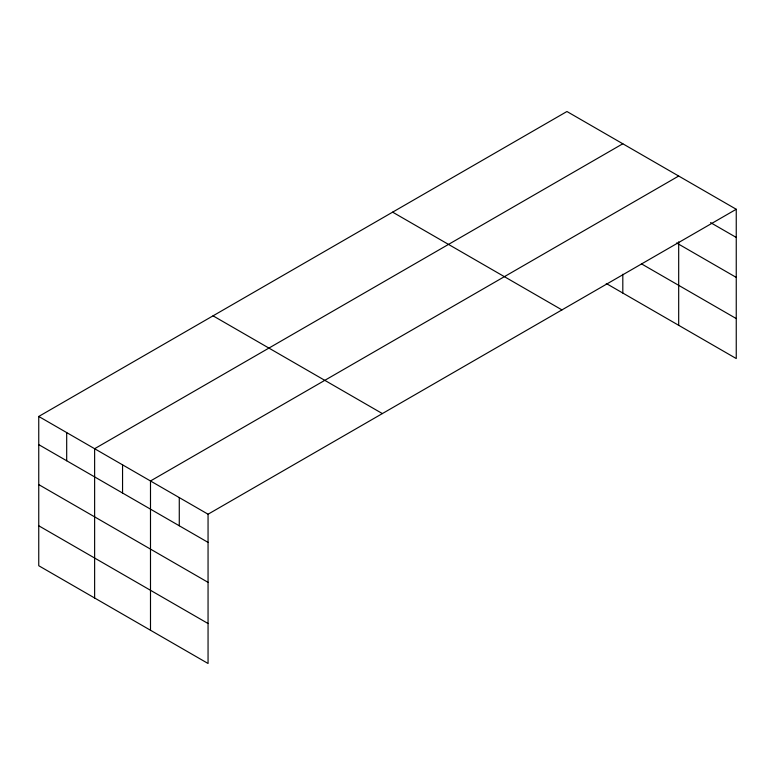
<?xml version="1.0" encoding="UTF-8"?>
<svg xmlns="http://www.w3.org/2000/svg" width="775" height="775" viewBox="0 0 775 775"><rect width="100%" height="100%" fill="white"/><g stroke="black" fill="none" stroke-linecap="round" stroke-linejoin="round"><path stroke-width="1.16" d="M736.25 209.269L566.942 111.513L38.75 416.456L38.75 565.731L208.058 663.487L208.058 514.212L736.25 209.269L736.25 358.544L606.253 283.485M622.809 143.772L94.628 448.715L94.628 597.99M678.687 176.032L150.495 480.975L150.495 630.249M710.549 222.609L736.25 237.441M676.614 242.972L736.25 277.402M641.438 263.839L736.25 318.573M392.634 212.147L561.952 309.903M213.047 315.832L382.366 413.579M38.75 416.456L208.058 514.212M38.75 444.637L208.058 542.393M38.75 484.598L208.058 582.354M38.75 525.77L208.058 623.526M678.687 241.819L678.687 325.306M622.809 274.243L622.809 293.047M179.277 497.598L179.277 525.77M122.557 464.845L122.557 493.026M66.689 432.586L66.689 460.767"/></g></svg>
